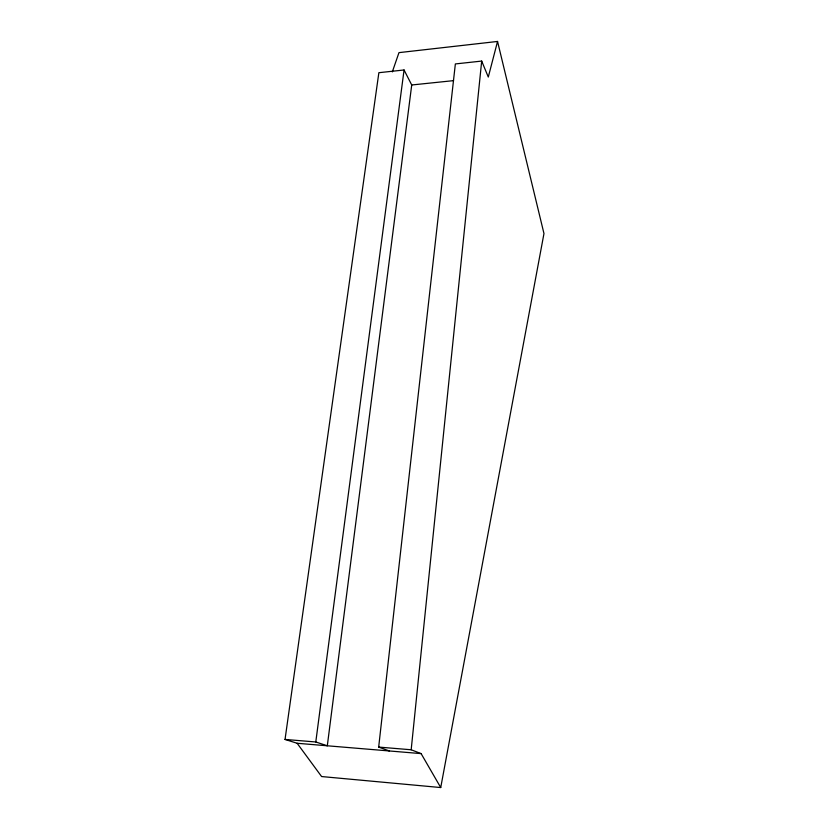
<?xml version="1.0" encoding="UTF-8"?>
<svg xmlns="http://www.w3.org/2000/svg" width="829" height="829" viewBox="0 0 829 829"><rect width="100%" height="100%" fill="white"/><g stroke="black" fill="none" stroke-linecap="round" stroke-linejoin="round"><path stroke-width="1.24" d="M285.031 739.437L315.787 741.976L327.31 745.789L411.723 84.983L404.065 69.978L378.863 72.703L285.031 739.437L297.124 743.271L321.6 776.545L440.727 787.55L421.111 753.613L411.174 749.768L481.69 61.077L455.359 63.937L378.677 747.084L389.288 750.96M315.787 741.976L404.065 69.978M440.727 787.55L543.969 233.56L497.545 41.45L398.967 52.631L392.314 71.905M497.545 41.45L488.291 77.035L481.69 61.077M411.723 84.983L453.536 80.641M378.677 747.084L411.174 749.768M297.124 743.271L421.111 753.613"/></g></svg>
